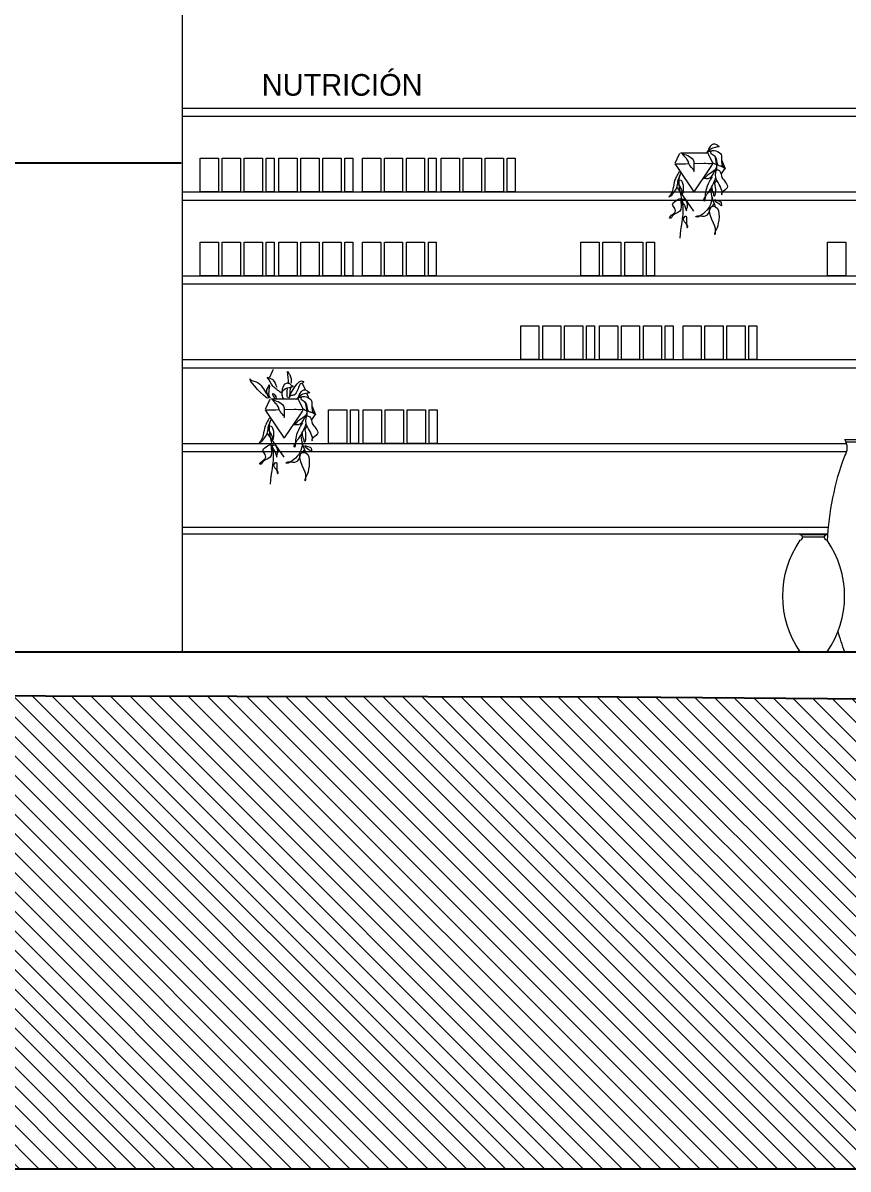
# Model space of a CAD drawing. Header units: millimetres. Extents: x -177 to 251, y 63 to 264.
# Drawn here: x 155.12 to 158.93, y 129.68 to 134.98 of the extents above; entities that cross this region are included whole.
import ezdxf

# ---------------------------------------------------------------- set-up
doc = ezdxf.new("R2010")
doc.units = ezdxf.units.MM
doc.header["$LTSCALE"] = 0.01
for name, color, linetype, lineweight in [('ARQ_AUXILIARES', 4, 'Continuous', 0), ('ARQ_MOBILIARIO', 102, 'Continuous', 5), ('ARQ_PROYECCION 2', 5, 'Continuous', 5), ('ARQ_SECCION', 1, 'Continuous', 25), ('TEX_TEXTOS', 7, 'Continuous', 5)]:
    doc.layers.add(name, color=color, linetype=linetype, lineweight=lineweight)
doc.layers.add('SOMBR_SOMBRAS', color=7, linetype='Continuous', lineweight=0, true_color=0x999999)
doc.styles.add('SAEZ IBARRA', font='GOTHIC.TTF')

# ---------------------------------------------------------------- blocks, each defined once
blk = doc.blocks.new('aerhaeth')
at = {"layer": 'ARQ_MOBILIARIO'}
for p, q in [((-0.1746, 0.8112), (-0.0496, 0.8112)), ((-0.1689, 0.8012), (-0.0553, 0.8012)), ((-0.3821, 0.3728), (-0.2571, 0.3728)), ((-0.3698, 0.3628), (-0.2676, 0.3628)), ((0.0501, 0.1027), (0.1751, 0.1027)), ((0.0558, 0.0927), (0.1694, 0.0927))]:
    blk.add_line(p, q, dxfattribs=at)
for points in [[(-0.2536, 0.344, -0.076549), (-0.1746, 0.7357, 0.312279), (-0.1746, 0.8112)], [(-0.1121, -0.1694), (-0.0496, -0.1694, 0.177832), (-0.0496, 0.7357, -0.312279), (-0.0496, 0.8112)], [(-0.3177, -0.1694), (-0.3802, -0.1694, -0.312144), (-0.3802, 0.3463, 0.884822), (-0.3821, 0.3728)], [(-0.3177, -0.1694), (-0.2552, -0.1694, 0.312144), (-0.2552, 0.3463, -0.884822), (-0.2571, 0.3728)], [(0, 0, -0.145185), (0.0501, 0.0273, 0.312279), (0.0501, 0.1027)], [(0.1147, -0.1694), (0.1772, -0.1694, 0.818216), (0.1751, 0.0273, -0.312279), (0.1751, 0.1027)], [(-0.1121, -0.1694), (-0.1746, -0.1694, -0.018892), (-0.2052, -0.0751, 0.312279)], [(0.1147, -0.1694), (0.0522, -0.1694, -0.284822), (-0.0256, -0.0979, 0.312279)]]:
    blk.add_lwpolyline(points, format="xyb", dxfattribs=at)

msp = doc.modelspace()

# ---------------------------------------------------------------- hatches: boundary and pattern name
at = {"layer": 'ARQ_AUXILIARES', "true_color": 0xcfcfcf}
h = msp.add_hatch(dxfattribs=at)
h.set_pattern_fill('LINE', color=254, scale=0.02, angle=315)
h.set_pattern_definition([(315, (-60.774773, -11.847565), (0.04490128, 0.04490128), [])])
h.paths.add_polyline_path([(168.3656, 129.6834), (168.3662, 131.8346), (167.0625, 131.8255), (166.4775, 131.8255), (164.1175, 131.8255), (162.8025, 131.8255), (159.8025, 131.8505), (157.8775, 131.8655), (155.2275, 131.8705), (153.8525, 131.8755), (149.7087, 131.9121), (149.7087, 129.6834)])

# ---------------------------------------------------------------- linework, layer by layer
at = {"layer": 'ARQ_AUXILIARES'}
msp.add_line((155.8583, 136.5855), (155.8583, 132.0731), dxfattribs=at)
at = {"layer": 'ARQ_MOBILIARIO'}
for points in [[(155.942, 134.3542), (156.0262, 134.3542), (156.0262, 134.1982), (155.942, 134.1982)], [(156.0434, 134.3542), (156.1276, 134.3542), (156.1276, 134.1982), (156.0434, 134.1982)], [(156.1448, 134.3542), (156.229, 134.3542), (156.229, 134.1982), (156.1448, 134.1982)], [(156.2462, 134.3542), (156.283, 134.3542), (156.283, 134.1982), (156.2462, 134.1982)], [(156.3057, 134.3542), (156.3899, 134.3542), (156.3899, 134.1982), (156.3057, 134.1982)], [(156.4071, 134.3542), (156.4913, 134.3542), (156.4913, 134.1982), (156.4071, 134.1982)], [(156.5085, 134.3542), (156.5927, 134.3542), (156.5927, 134.1982), (156.5085, 134.1982)], [(156.6099, 134.3542), (156.6468, 134.3542), (156.6468, 134.1982), (156.6099, 134.1982)], [(156.6916, 134.3542), (156.7758, 134.3542), (156.7758, 134.1982), (156.6916, 134.1982)], [(156.793, 134.3542), (156.8772, 134.3542), (156.8772, 134.1982), (156.793, 134.1982)], [(156.8944, 134.3542), (156.9786, 134.3542), (156.9786, 134.1982), (156.8944, 134.1982)], [(156.9958, 134.3542), (157.0327, 134.3542), (157.0327, 134.1982), (156.9958, 134.1982)], [(157.0553, 134.3542), (157.1395, 134.3542), (157.1395, 134.1982), (157.0553, 134.1982)], [(157.1567, 134.3542), (157.2409, 134.3542), (157.2409, 134.1982), (157.1567, 134.1982)], [(157.2581, 134.3542), (157.3423, 134.3542), (157.3423, 134.1982), (157.2581, 134.1982)], [(157.3595, 134.3542), (157.3964, 134.3542), (157.3964, 134.1982), (157.3595, 134.1982)], [(155.942, 133.9668), (156.0262, 133.9668), (156.0262, 133.8108), (155.942, 133.8108)], [(156.0434, 133.9668), (156.1276, 133.9668), (156.1276, 133.8108), (156.0434, 133.8108)], [(156.1448, 133.9668), (156.229, 133.9668), (156.229, 133.8108), (156.1448, 133.8108)], [(156.2462, 133.9668), (156.283, 133.9668), (156.283, 133.8108), (156.2462, 133.8108)], [(156.3057, 133.9668), (156.3899, 133.9668), (156.3899, 133.8108), (156.3057, 133.8108)], [(156.4071, 133.9668), (156.4913, 133.9668), (156.4913, 133.8108), (156.4071, 133.8108)], [(156.5085, 133.9668), (156.5927, 133.9668), (156.5927, 133.8108), (156.5085, 133.8108)], [(156.6099, 133.9668), (156.6468, 133.9668), (156.6468, 133.8108), (156.6099, 133.8108)], [(156.6916, 133.9668), (156.7758, 133.9668), (156.7758, 133.8108), (156.6916, 133.8108)], [(156.793, 133.9668), (156.8772, 133.9668), (156.8772, 133.8108), (156.793, 133.8108)], [(156.8944, 133.9668), (156.9786, 133.9668), (156.9786, 133.8108), (156.8944, 133.8108)], [(156.9958, 133.9668), (157.0327, 133.9668), (157.0327, 133.8108), (156.9958, 133.8108)], [(157.7, 133.9668), (157.7842, 133.9668), (157.7842, 133.8108), (157.7, 133.8108)], [(157.8014, 133.9668), (157.8856, 133.9668), (157.8856, 133.8108), (157.8014, 133.8108)], [(157.9028, 133.9668), (157.987, 133.9668), (157.987, 133.8108), (157.9028, 133.8108)], [(158.0042, 133.9668), (158.041, 133.9668), (158.041, 133.8108), (158.0042, 133.8108)], [(158.8395, 133.9668), (158.9237, 133.9668), (158.9237, 133.8108), (158.8395, 133.8108)], [(157.4227, 133.5794), (157.5069, 133.5794), (157.5069, 133.4235), (157.4227, 133.4235)], [(157.5241, 133.5794), (157.6083, 133.5794), (157.6083, 133.4235), (157.5241, 133.4235)], [(157.6255, 133.5794), (157.7097, 133.5794), (157.7097, 133.4235), (157.6255, 133.4235)], [(157.7269, 133.5794), (157.7637, 133.5794), (157.7637, 133.4235), (157.7269, 133.4235)], [(157.7864, 133.5794), (157.8706, 133.5794), (157.8706, 133.4235), (157.7864, 133.4235)], [(157.8878, 133.5794), (157.972, 133.5794), (157.972, 133.4235), (157.8878, 133.4235)], [(157.9892, 133.5794), (158.0734, 133.5794), (158.0734, 133.4235), (157.9892, 133.4235)], [(158.0906, 133.5794), (158.1274, 133.5794), (158.1274, 133.4235), (158.0906, 133.4235)], [(158.1723, 133.5794), (158.2565, 133.5794), (158.2565, 133.4235), (158.1723, 133.4235)], [(158.2737, 133.5794), (158.3579, 133.5794), (158.3579, 133.4235), (158.2737, 133.4235)], [(158.3751, 133.5794), (158.4593, 133.5794), (158.4593, 133.4235), (158.3751, 133.4235)], [(158.4765, 133.5794), (158.5133, 133.5794), (158.5133, 133.4235), (158.4765, 133.4235)], [(156.5345, 133.192), (156.6186, 133.192), (156.6186, 133.0361), (156.5345, 133.0361)], [(156.6359, 133.192), (156.6727, 133.192), (156.6727, 133.0361), (156.6359, 133.0361)], [(156.6954, 133.192), (156.7796, 133.192), (156.7796, 133.0361), (156.6954, 133.0361)], [(156.7968, 133.192), (156.881, 133.192), (156.881, 133.0361), (156.7968, 133.0361)], [(156.8982, 133.192), (156.9823, 133.192), (156.9823, 133.0361), (156.8982, 133.0361)], [(156.9996, 133.192), (157.0364, 133.192), (157.0364, 133.0361), (156.9996, 133.0361)]]:
    msp.add_lwpolyline(points, close=True, dxfattribs=at)
at = {"layer": 'ARQ_PROYECCION 2', "linetype": 'Continuous'}
for p, q in [((155.8583, 134.5856), (161.9485, 134.5856)), ((155.8583, 134.5482), (161.9485, 134.5482)), ((155.8583, 134.1982), (161.9485, 134.1982)), ((155.8583, 134.1608), (161.9485, 134.1608)), ((155.8583, 133.8108), (161.9485, 133.8108)), ((155.8583, 133.7735), (161.9485, 133.7735)), ((155.8583, 133.4235), (161.9485, 133.4235)), ((155.8583, 133.3861), (161.9485, 133.3861)), ((155.8583, 133.0361), (158.9278, 133.0361)), ((155.8583, 132.9987), (158.9286, 132.9987)), ((155.8583, 132.6487), (158.8444, 132.6487)), ((155.8583, 132.6187), (158.8419, 132.6187))]:
    msp.add_line(p, q, dxfattribs=at)
at = {"layer": 'ARQ_SECCION'}
for p, q in [((152.2325, 134.3331), (155.8543, 134.3331)), ((152.2325, 132.0731), (167.0585, 132.0731))]:
    msp.add_line(p, q, dxfattribs=at)
msp.add_lwpolyline([(149.7087, 129.6834), (149.7087, 131.9121), (153.8525, 131.8755), (155.2275, 131.8705), (157.8775, 131.8655), (159.8025, 131.8505), (162.8025, 131.8255), (164.1175, 131.8255), (166.4775, 131.8255), (167.0625, 131.8255), (168.3662, 131.8346), (168.3662, 131.8346), (168.3662, 131.8346), (168.3656, 129.6834)], close=True, dxfattribs=at)
at = {"layer": 'SOMBR_SOMBRAS', "color": 251, "true_color": 0x575756}
for points in [[(158.1365, 134.3309), (158.1551, 134.3707), (158.1579, 134.3767)], [(158.3112, 134.3288), (158.2919, 134.37), (158.289, 134.3762)], [(158.2241, 134.1982), (158.1476, 134.3114), (158.1361, 134.3285)], [(158.2241, 134.1993), (158.2992, 134.3106), (158.3105, 134.3274)], [(158.3484, 134.28), (158.349, 134.2808), (158.3677, 134.307)], [(158.3504, 134.3466), (158.3505, 134.3464), (158.3673, 134.3062)], [(158.3185, 134.2381), (158.3214, 134.2422), (158.3285, 134.2521)], [(158.2221, 134.1102), (158.1484, 134.2153), (158.1461, 134.2187)], [(156.2784, 133.3783), (156.2758, 133.3722), (156.2624, 133.3403)], [(156.4134, 133.3142), (156.4249, 133.2881), (156.4264, 133.2847)], [(156.4334, 133.2681), (156.4343, 133.2659), (156.4404, 133.2513), (156.4413, 133.2493)], [(156.3316, 133.0613), (156.2551, 133.1746), (156.2436, 133.1916)], [(156.2439, 133.1941), (156.2626, 133.2339), (156.2654, 133.2399)], [(156.3316, 133.0624), (156.4067, 133.1737), (156.418, 133.1905)], [(156.4187, 133.1919), (156.3994, 133.2331), (156.3965, 133.2393)], [(156.4579, 133.2097), (156.4579, 133.2096), (156.4748, 133.1693)], [(156.4559, 133.1431), (156.4565, 133.1439), (156.4752, 133.1702)], [(156.426, 133.1012), (156.4289, 133.1054), (156.436, 133.1152)], [(156.3296, 132.9733), (156.2559, 133.0784), (156.2535, 133.0818)]]:
    msp.add_lwpolyline(points, dxfattribs=at)
at = {"layer": 'SOMBR_SOMBRAS', "color": 252, "true_color": 0x939598}
for points, knots in [([(158.2846, 134.3807), (158.2803, 134.3725), (158.2933, 134.3929), (158.3021, 134.3974), (158.3101, 134.4015), (158.3211, 134.4035), (158.3297, 134.4061), (158.3327, 134.407), (158.3399, 134.4046), (158.3389, 134.4076), (158.3381, 134.41), (158.3294, 134.4156), (158.3273, 134.4173), (158.3057, 134.4343), (158.2931, 134.3968), (158.2846, 134.3807)], [0, 0, 0, 0, 1, 1, 1, 2, 2, 2, 3, 3, 3, 4, 4, 4, 5, 5, 5, 5]), ([(158.1717, 134.3741), (158.161, 134.3776), (158.1869, 134.355), (158.1906, 134.3504), (158.2006, 134.3376), (158.1979, 134.3219), (158.2109, 134.3111), (158.2125, 134.3097), (158.2288, 134.2968), (158.2226, 134.2927), (158.2213, 134.2918), (158.2221, 134.3105), (158.2221, 134.3111), (158.2221, 134.3201), (158.2232, 134.3294), (158.2216, 134.3382), (158.2176, 134.3611), (158.1901, 134.3681), (158.1717, 134.3741)], [0, 0, 0, 0, 1, 1, 1, 2, 2, 2, 3, 3, 3, 4, 4, 4, 5, 5, 5, 6, 6, 6, 6]), ([(158.3011, 134.3841), (158.2976, 134.3674), (158.3225, 134.3706), (158.3273, 134.3513), (158.329, 134.3444), (158.3298, 134.3215), (158.338, 134.3184), (158.3479, 134.3146), (158.3544, 134.3201), (158.3622, 134.3116), (158.3625, 134.3112), (158.3622, 134.31), (158.3617, 134.3101), (158.3452, 134.3156), (158.3534, 134.3588), (158.3486, 134.3707), (158.3422, 134.3867), (158.3037, 134.3963), (158.3011, 134.3841)], [0, 0, 0, 0, 1, 1, 1, 2, 2, 2, 3, 3, 3, 4, 4, 4, 5, 5, 5, 6, 6, 6, 6]), ([(158.3094, 134.3292), (158.2968, 134.3266), (158.2811, 134.3301), (158.2681, 134.3298), (158.2681, 134.3298), (158.2248, 134.3286), (158.2248, 134.3286)], [0, 0, 0, 0, 1, 1, 1, 2, 2, 2, 2]), ([(158.3252, 134.3123), (158.3252, 134.2961), (158.2954, 134.2836), (158.2842, 134.2741), (158.2814, 134.2718), (158.2736, 134.2633), (158.2701, 134.2608), (158.2684, 134.2596), (158.2622, 134.2582), (158.264, 134.2592), (158.2734, 134.2644), (158.2862, 134.2574), (158.2966, 134.2633), (158.3119, 134.2719), (158.3118, 134.2893), (158.3232, 134.3007)], [0, 0, 0, 0, 1, 1, 1, 2, 2, 2, 3, 3, 3, 4, 4, 4, 5, 5, 5, 5]), ([(158.1568, 134.2897), (158.154, 134.2952), (158.1483, 134.2806), (158.1452, 134.2753), (158.1412, 134.2684), (158.138, 134.261), (158.1351, 134.2536), (158.124, 134.2245), (158.1308, 134.1999), (158.1066, 134.1757), (158.1057, 134.1747), (158.109, 134.1771), (158.1103, 134.1777), (158.1139, 134.1794), (158.1169, 134.1809), (158.1199, 134.1838), (158.1266, 134.1901), (158.1308, 134.1989), (158.1368, 134.2058), (158.15, 134.2213), (158.1459, 134.2423), (158.1524, 134.2604), (158.1552, 134.268), (158.1594, 134.2733), (158.1612, 134.2813)], [0, 0, 0, 0, 1, 1, 1, 2, 2, 2, 3, 3, 3, 4, 4, 4, 5, 5, 5, 6, 6, 6, 7, 7, 7, 8, 8, 8, 8]), ([(158.1617, 134.285), (158.1373, 134.2484), (158.1681, 134.1711), (158.1714, 134.1316), (158.1757, 134.0806), (158.1576, 134.0341), (158.1579, 133.9845)], [0, 0, 0, 0, 1, 1, 1, 2, 2, 2, 2]), ([(158.1542, 134.2542), (158.1407, 134.2523), (158.162, 134.2185), (158.1656, 134.2098), (158.1701, 134.1992), (158.1689, 134.2032), (158.1701, 134.1934), (158.1702, 134.1923), (158.1702, 134.1891), (158.1705, 134.1902), (158.1749, 134.2057), (158.1773, 134.2574), (158.1542, 134.2542)], [0, 0, 0, 0, 1, 1, 1, 2, 2, 2, 3, 3, 3, 4, 4, 4, 4]), ([(158.3075, 134.2685), (158.2944, 134.2554), (158.2787, 134.216), (158.2756, 134.1972), (158.275, 134.194), (158.275, 134.1554), (158.2711, 134.1559), (158.2587, 134.1575), (158.2861, 134.1916), (158.2883, 134.1947), (158.3047, 134.2178), (158.3139, 134.2387), (158.3242, 134.2646)], [0, 0, 0, 0, 1, 1, 1, 2, 2, 2, 3, 3, 3, 4, 4, 4, 4]), ([(158.3284, 134.3007), (158.3237, 134.301), (158.3228, 134.2759), (158.3228, 134.2753), (158.3218, 134.2526), (158.3448, 134.2297), (158.3506, 134.2081), (158.354, 134.1952), (158.3541, 134.2002), (158.3518, 134.188), (158.3515, 134.1869), (158.3514, 134.1838), (158.351, 134.1848), (158.3451, 134.1966), (158.3726, 134.2096), (158.3763, 134.217), (158.384, 134.2324), (158.3577, 134.2538), (158.3518, 134.2657), (158.3472, 134.2748), (158.3513, 134.2832), (158.3441, 134.2922), (158.3402, 134.2972), (158.3346, 134.3002), (158.3284, 134.3007)], [0, 0, 0, 0, 1, 1, 1, 2, 2, 2, 3, 3, 3, 4, 4, 4, 5, 5, 5, 6, 6, 6, 7, 7, 7, 8, 8, 8, 8]), ([(158.3007, 134.2136), (158.3, 134.2082), (158.2998, 134.2028), (158.3005, 134.1976), (158.3037, 134.1736), (158.3136, 134.1538), (158.3196, 134.132)], [0, 0, 0, 0, 1, 1, 1, 2, 2, 2, 2]), ([(158.3055, 134.2203), (158.3061, 134.2109), (158.3071, 134.2031), (158.3114, 134.1947), (158.3139, 134.1901), (158.3126, 134.1776), (158.3173, 134.18), (158.3274, 134.185), (158.3224, 134.233), (158.3183, 134.2424)], [0, 0, 0, 0, 1, 1, 1, 2, 2, 2, 3, 3, 3, 3]), ([(158.162, 134.1638), (158.162, 134.1764), (158.1293, 134.153), (158.1249, 134.1441), (158.12, 134.1343), (158.1436, 134.1208), (158.1353, 134.1042), (158.1334, 134.1005), (158.1027, 134.0798), (158.1101, 134.0766), (158.118, 134.0732), (158.1232, 134.0885), (158.1279, 134.092), (158.1352, 134.0973), (158.1616, 134.1069), (158.1629, 134.1171), (158.1652, 134.134), (158.162, 134.1438), (158.162, 134.1638)], [0, 0, 0, 0, 1, 1, 1, 2, 2, 2, 3, 3, 3, 4, 4, 4, 5, 5, 5, 6, 6, 6, 6]), ([(158.1706, 134.1635), (158.1639, 134.1575), (158.175, 134.1458), (158.1795, 134.138), (158.1812, 134.135), (158.1915, 134.1063), (158.1881, 134.1104), (158.1852, 134.1138), (158.1916, 134.1267), (158.1918, 134.1306), (158.1921, 134.1375), (158.1868, 134.1779), (158.1706, 134.1635)], [0, 0, 0, 0, 1, 1, 1, 2, 2, 2, 3, 3, 3, 4, 4, 4, 4]), ([(158.3055, 134.1746), (158.3055, 134.1405), (158.292, 134.1195), (158.2652, 134.0974), (158.2633, 134.0958), (158.2397, 134.0769), (158.2323, 134.0827), (158.2315, 134.0833), (158.2324, 134.0847), (158.2328, 134.0856), (158.2357, 134.0923), (158.2652, 134.0846), (158.2711, 134.0861), (158.2959, 134.0923), (158.2918, 134.1107), (158.3016, 134.1279), (158.3051, 134.1339), (158.3115, 134.1353), (158.3149, 134.1421)], [0, 0, 0, 0, 1, 1, 1, 2, 2, 2, 3, 3, 3, 4, 4, 4, 5, 5, 5, 6, 6, 6, 6]), ([(158.3173, 134.1623), (158.3129, 134.1589), (158.3452, 134.1389), (158.3503, 134.1338), (158.3514, 134.1327), (158.3496, 134.1367), (158.3493, 134.1382), (158.3485, 134.1423), (158.3492, 134.1471), (158.3478, 134.151), (158.3452, 134.1583), (158.3177, 134.1626), (158.3173, 134.1623)], [0, 0, 0, 0, 1, 1, 1, 2, 2, 2, 3, 3, 3, 4, 4, 4, 4]), ([(158.1761, 134.0779), (158.1692, 134.067), (158.1871, 134.0546), (158.1936, 134.0435), (158.1952, 134.0408), (158.1944, 134.0327), (158.1918, 134.0343), (158.1837, 134.0391), (158.1971, 134.1111), (158.1761, 134.0779)], [0, 0, 0, 0, 1, 1, 1, 2, 2, 2, 3, 3, 3, 3]), ([(158.3114, 134.1318), (158.2677, 134.1323), (158.3193, 134.0502), (158.3218, 134.0296), (158.3218, 134.0294), (158.3247, 134.0001), (158.3188, 134.0011), (158.3177, 134.0013), (158.3181, 134.0034), (158.3183, 134.0045), (158.321, 134.0172), (158.3294, 134.029), (158.3326, 134.0419), (158.3396, 134.07), (158.3477, 134.1314), (158.3114, 134.1318)], [0, 0, 0, 0, 1, 1, 1, 2, 2, 2, 3, 3, 3, 4, 4, 4, 5, 5, 5, 5]), ([(156.3504, 133.3112), (156.3504, 133.331), (156.346, 133.3495), (156.3447, 133.3687), (156.3444, 133.3726), (156.3495, 133.3625), (156.3518, 133.3594), (156.3534, 133.3574), (156.355, 133.3555), (156.3561, 133.3533), (156.3629, 133.3404), (156.3614, 133.3291), (156.3629, 133.3151)], [0, 0, 0, 0, 1, 1, 1, 2, 2, 2, 3, 3, 3, 4, 4, 4, 4]), ([(156.2522, 133.244), (156.2392, 133.2521), (156.1721, 133.3171), (156.1721, 133.3337), (156.1721, 133.3371), (156.1767, 133.3279), (156.18, 133.3269), (156.1868, 133.3247), (156.1939, 133.3236), (156.2007, 133.3208), (156.2276, 133.3096), (156.2332, 133.2857), (156.2482, 133.2651)], [0, 0, 0, 0, 1, 1, 1, 2, 2, 2, 3, 3, 3, 4, 4, 4, 4]), ([(156.2668, 133.2465), (156.2508, 133.2585), (156.2661, 133.2906), (156.2622, 133.3062), (156.2613, 133.3098), (156.2489, 133.2879), (156.2486, 133.2854), (156.2471, 133.2731), (156.2528, 133.2557), (156.2597, 133.2454)], [0, 0, 0, 0, 1, 1, 1, 2, 2, 2, 3, 3, 3, 3]), ([(156.3154, 133.2693), (156.3039, 133.2809), (156.2885, 133.2887), (156.2775, 133.3015), (156.2685, 133.312), (156.2597, 133.3305), (156.2529, 133.3408), (156.251, 133.3437), (156.2599, 133.3397), (156.2629, 133.3379), (156.2676, 133.3351), (156.2731, 133.3341), (156.2772, 133.3305), (156.2878, 133.321), (156.2884, 133.309), (156.2958, 133.2969)], [0, 0, 0, 0, 1, 1, 1, 2, 2, 2, 3, 3, 3, 4, 4, 4, 5, 5, 5, 5]), ([(156.3261, 133.244), (156.3215, 133.2471), (156.3208, 133.2618), (156.3208, 133.2622), (156.3169, 133.2908), (156.3504, 133.2942), (156.3711, 133.2994), (156.3742, 133.3001), (156.3657, 133.3026), (156.3633, 133.3047), (156.3564, 133.3109), (156.353, 133.3168), (156.3429, 133.3151), (156.3242, 133.312), (156.3209, 133.2895), (156.319, 133.274)], [0, 0, 0, 0, 1, 1, 1, 2, 2, 2, 3, 3, 3, 4, 4, 4, 5, 5, 5, 5]), ([(156.3525, 133.2495), (156.3509, 133.2433), (156.3518, 133.2481), (156.3594, 133.2564), (156.3621, 133.2593), (156.3718, 133.2576), (156.3754, 133.2599), (156.3925, 133.2707), (156.3922, 133.2924), (156.4024, 133.3078), (156.4064, 133.3138), (156.4235, 133.3172), (156.4184, 133.3223), (156.3979, 133.3428), (156.3553, 133.2601), (156.3525, 133.2495)], [0, 0, 0, 0, 1, 1, 1, 2, 2, 2, 3, 3, 3, 4, 4, 4, 5, 5, 5, 5]), ([(156.3921, 133.2438), (156.3878, 133.2356), (156.4008, 133.256), (156.4096, 133.2605), (156.4175, 133.2646), (156.4286, 133.2666), (156.4372, 133.2692), (156.4402, 133.2701), (156.4474, 133.2677), (156.4464, 133.2707), (156.4456, 133.2732), (156.4369, 133.2787), (156.4348, 133.2804), (156.4132, 133.2974), (156.4006, 133.2599), (156.3921, 133.2438)], [0, 0, 0, 0, 1, 1, 1, 2, 2, 2, 3, 3, 3, 4, 4, 4, 5, 5, 5, 5]), ([(156.2922, 133.2445), (156.287, 133.2396), (156.2861, 133.2437), (156.2818, 133.2511), (156.2797, 133.2548), (156.2783, 133.2588), (156.2765, 133.2626), (156.2713, 133.2731), (156.3019, 133.2537), (156.2922, 133.2445)], [0, 0, 0, 0, 1, 1, 1, 2, 2, 2, 3, 3, 3, 3]), ([(156.4086, 133.2472), (156.4051, 133.2306), (156.4299, 133.2337), (156.4348, 133.2145), (156.4365, 133.2075), (156.4373, 133.1846), (156.4454, 133.1815), (156.4553, 133.1777), (156.4619, 133.1832), (156.4697, 133.1747), (156.47, 133.1743), (156.4697, 133.1731), (156.4692, 133.1732), (156.4527, 133.1787), (156.4609, 133.2219), (156.4561, 133.2338), (156.4497, 133.2499), (156.4112, 133.2595), (156.4086, 133.2472)], [0, 0, 0, 0, 1, 1, 1, 2, 2, 2, 3, 3, 3, 4, 4, 4, 5, 5, 5, 6, 6, 6, 6]), ([(156.2791, 133.2372), (156.2685, 133.2407), (156.2944, 133.2181), (156.298, 133.2135), (156.3081, 133.2007), (156.3054, 133.1851), (156.3184, 133.1742), (156.32, 133.1729), (156.3362, 133.1599), (156.33, 133.1558), (156.3288, 133.155), (156.3296, 133.1736), (156.3296, 133.1742), (156.3296, 133.1832), (156.3306, 133.1925), (156.3291, 133.2013), (156.325, 133.2242), (156.2976, 133.2313), (156.2791, 133.2372)], [0, 0, 0, 0, 1, 1, 1, 2, 2, 2, 3, 3, 3, 4, 4, 4, 5, 5, 5, 6, 6, 6, 6]), ([(156.4168, 133.1923), (156.4042, 133.1897), (156.3886, 133.1932), (156.3756, 133.193), (156.3756, 133.193), (156.3322, 133.1918), (156.3322, 133.1918)], [0, 0, 0, 0, 1, 1, 1, 2, 2, 2, 2]), ([(156.2643, 133.1528), (156.2615, 133.1584), (156.2557, 133.1437), (156.2527, 133.1384), (156.2487, 133.1315), (156.2455, 133.1241), (156.2426, 133.1167), (156.2315, 133.0876), (156.2383, 133.063), (156.2141, 133.0388), (156.2132, 133.0379), (156.2165, 133.0403), (156.2177, 133.0408), (156.2214, 133.0426), (156.2244, 133.044), (156.2274, 133.0469), (156.2341, 133.0532), (156.2383, 133.062), (156.2442, 133.0689), (156.2575, 133.0844), (156.2534, 133.1054), (156.2599, 133.1235), (156.2626, 133.1311), (156.2668, 133.1364), (156.2687, 133.1444)], [0, 0, 0, 0, 1, 1, 1, 2, 2, 2, 3, 3, 3, 4, 4, 4, 5, 5, 5, 6, 6, 6, 7, 7, 7, 8, 8, 8, 8]), ([(156.2692, 133.1481), (156.2447, 133.1115), (156.2756, 133.0342), (156.2789, 132.9948), (156.2832, 132.9437), (156.2651, 132.8972), (156.2653, 132.8476)], [0, 0, 0, 0, 1, 1, 1, 2, 2, 2, 2]), ([(156.4327, 133.1755), (156.4327, 133.1592), (156.4029, 133.1467), (156.3916, 133.1372), (156.3889, 133.1349), (156.3811, 133.1264), (156.3776, 133.124), (156.3759, 133.1228), (156.3697, 133.1213), (156.3715, 133.1223), (156.3809, 133.1276), (156.3937, 133.1205), (156.4041, 133.1264), (156.4194, 133.135), (156.4193, 133.1524), (156.4307, 133.1638)], [0, 0, 0, 0, 1, 1, 1, 2, 2, 2, 3, 3, 3, 4, 4, 4, 5, 5, 5, 5]), ([(156.4359, 133.1638), (156.4312, 133.1641), (156.4303, 133.139), (156.4303, 133.1384), (156.4292, 133.1157), (156.4522, 133.0928), (156.458, 133.0713), (156.4615, 133.0583), (156.4616, 133.0633), (156.4592, 133.0511), (156.459, 133.05), (156.4589, 133.0469), (156.4584, 133.0479), (156.4526, 133.0597), (156.4801, 133.0727), (156.4838, 133.0801), (156.4915, 133.0955), (156.4652, 133.1169), (156.4592, 133.1288), (156.4547, 133.1379), (156.4588, 133.1463), (156.4516, 133.1553), (156.4476, 133.1603), (156.4421, 133.1633), (156.4359, 133.1638)], [0, 0, 0, 0, 1, 1, 1, 2, 2, 2, 3, 3, 3, 4, 4, 4, 5, 5, 5, 6, 6, 6, 7, 7, 7, 8, 8, 8, 8]), ([(156.2617, 133.1173), (156.2482, 133.1154), (156.2695, 133.0816), (156.2731, 133.0729), (156.2776, 133.0623), (156.2764, 133.0664), (156.2775, 133.0565), (156.2777, 133.0554), (156.2776, 133.0523), (156.2779, 133.0533), (156.2824, 133.0688), (156.2848, 133.1205), (156.2617, 133.1173)], [0, 0, 0, 0, 1, 1, 1, 2, 2, 2, 3, 3, 3, 4, 4, 4, 4]), ([(156.415, 133.1316), (156.4019, 133.1185), (156.3862, 133.0791), (156.383, 133.0603), (156.3825, 133.0571), (156.3825, 133.0185), (156.3786, 133.019), (156.3662, 133.0206), (156.3936, 133.0547), (156.3958, 133.0579), (156.4121, 133.0809), (156.4214, 133.1018), (156.4317, 133.1277)], [0, 0, 0, 0, 1, 1, 1, 2, 2, 2, 3, 3, 3, 4, 4, 4, 4]), ([(156.413, 133.0834), (156.4136, 133.074), (156.4145, 133.0663), (156.4189, 133.0579), (156.4214, 133.0532), (156.4201, 133.0407), (156.4248, 133.0431), (156.4349, 133.0481), (156.4298, 133.0962), (156.4258, 133.1056)], [0, 0, 0, 0, 1, 1, 1, 2, 2, 2, 3, 3, 3, 3]), ([(156.2695, 133.0269), (156.2694, 133.0395), (156.2368, 133.0161), (156.2324, 133.0072), (156.2274, 132.9974), (156.2511, 132.9839), (156.2428, 132.9673), (156.2409, 132.9636), (156.2102, 132.9429), (156.2176, 132.9397), (156.2255, 132.9364), (156.2307, 132.9517), (156.2354, 132.9551), (156.2427, 132.9604), (156.269, 132.9701), (156.2704, 132.9802), (156.2727, 132.9972), (156.2695, 133.0069), (156.2695, 133.0269)], [0, 0, 0, 0, 1, 1, 1, 2, 2, 2, 3, 3, 3, 4, 4, 4, 5, 5, 5, 6, 6, 6, 6]), ([(156.2781, 133.0266), (156.2714, 133.0206), (156.2825, 133.0089), (156.287, 133.0011), (156.2887, 132.9981), (156.299, 132.9694), (156.2956, 132.9735), (156.2927, 132.977), (156.299, 132.9898), (156.2992, 132.9937), (156.2996, 133.0007), (156.2943, 133.0411), (156.2781, 133.0266)], [0, 0, 0, 0, 1, 1, 1, 2, 2, 2, 3, 3, 3, 4, 4, 4, 4]), ([(156.413, 133.0377), (156.413, 133.0036), (156.3994, 132.9826), (156.3727, 132.9605), (156.3708, 132.9589), (156.3472, 132.94), (156.3398, 132.9458), (156.339, 132.9464), (156.3399, 132.9478), (156.3403, 132.9487), (156.3431, 132.9554), (156.3727, 132.9477), (156.3786, 132.9492), (156.4034, 132.9554), (156.3992, 132.9738), (156.4091, 132.991), (156.4126, 132.9971), (156.419, 132.9984), (156.4224, 133.0053)], [0, 0, 0, 0, 1, 1, 1, 2, 2, 2, 3, 3, 3, 4, 4, 4, 5, 5, 5, 6, 6, 6, 6]), ([(156.4082, 133.0767), (156.4074, 133.0713), (156.4073, 133.0659), (156.408, 133.0607), (156.4111, 133.0367), (156.421, 133.0169), (156.4271, 132.9952)], [0, 0, 0, 0, 1, 1, 1, 2, 2, 2, 2]), ([(156.4189, 132.9949), (156.3751, 132.9955), (156.4267, 132.9133), (156.4293, 132.8927), (156.4293, 132.8925), (156.4322, 132.8632), (156.4263, 132.8642), (156.4252, 132.8644), (156.4256, 132.8665), (156.4258, 132.8676), (156.4285, 132.8803), (156.4369, 132.8921), (156.4401, 132.905), (156.4471, 132.9331), (156.4552, 132.9945), (156.4189, 132.9949)], [0, 0, 0, 0, 1, 1, 1, 2, 2, 2, 3, 3, 3, 4, 4, 4, 5, 5, 5, 5]), ([(156.4248, 133.0254), (156.4203, 133.0221), (156.4527, 133.002), (156.4578, 132.9969), (156.4588, 132.9958), (156.4571, 132.9999), (156.4568, 133.0013), (156.456, 133.0054), (156.4567, 133.0102), (156.4553, 133.0141), (156.4527, 133.0214), (156.4252, 133.0257), (156.4248, 133.0254)], [0, 0, 0, 0, 1, 1, 1, 2, 2, 2, 3, 3, 3, 4, 4, 4, 4]), ([(156.2836, 132.941), (156.2767, 132.9301), (156.2946, 132.9177), (156.3011, 132.9066), (156.3026, 132.9039), (156.3019, 132.8958), (156.2992, 132.8974), (156.2912, 132.9022), (156.3046, 132.9742), (156.2836, 132.941)], [0, 0, 0, 0, 1, 1, 1, 2, 2, 2, 3, 3, 3, 3])]:
    msp.add_open_spline(points, degree=3, knots=knots, dxfattribs=at)
for points in [[(158.2887, 134.378), (158.2463, 134.378), (158.2038, 134.3772), (158.1614, 134.3772)], [(158.279, 134.3766), (158.2881, 134.3857), (158.2956, 134.3883), (158.3018, 134.3863)], [(158.3185, 134.364), (158.3255, 134.3437), (158.3275, 134.3152), (158.3268, 134.3002)], [(158.198, 134.3278), (158.1783, 134.3272), (158.1585, 134.3267), (158.1388, 134.3267)], [(158.3667, 134.3078), (158.3496, 134.3176), (158.3272, 134.3205), (158.3111, 134.3312)], [(156.3447, 133.249), (156.3423, 133.2587), (156.3435, 133.2795), (156.3454, 133.289)], [(156.3601, 133.2951), (156.3564, 133.2841), (156.3551, 133.2708), (156.3551, 133.2593)], [(156.3865, 133.2397), (156.3956, 133.2489), (156.4031, 133.2514), (156.4093, 133.2494)], [(156.3055, 133.1909), (156.2857, 133.1903), (156.266, 133.1898), (156.2463, 133.1898)], [(156.3962, 133.2411), (156.3538, 133.2411), (156.3113, 133.2403), (156.2689, 133.2403)], [(156.4742, 133.1709), (156.4571, 133.1807), (156.4347, 133.1836), (156.4186, 133.1944)], [(156.426, 133.2271), (156.433, 133.2068), (156.4349, 133.1783), (156.4343, 133.1634)]]:
    msp.add_open_spline(points, degree=3, dxfattribs=at)

# ---------------------------------------------------------------- block references
at = {"layer": 'ARQ_MOBILIARIO'}
msp.add_blockref('aerhaeth', (159.0937, 132.2425), dxfattribs=at)

# ---------------------------------------------------------------- texts
at = {"layer": 'TEX_TEXTOS', "insert": (152.0701, 134.743), "char_height": 0.1, "attachment_point": 1, "style": 'SAEZ IBARRA'}
msp.add_mtext_dynamic_manual_height_columns('\\pi4.15618;NUTRICIÓN', width=4.869849, gutter_width=12.5, heights=[0], dxfattribs=at)

doc.saveas('drawing.dxf')
